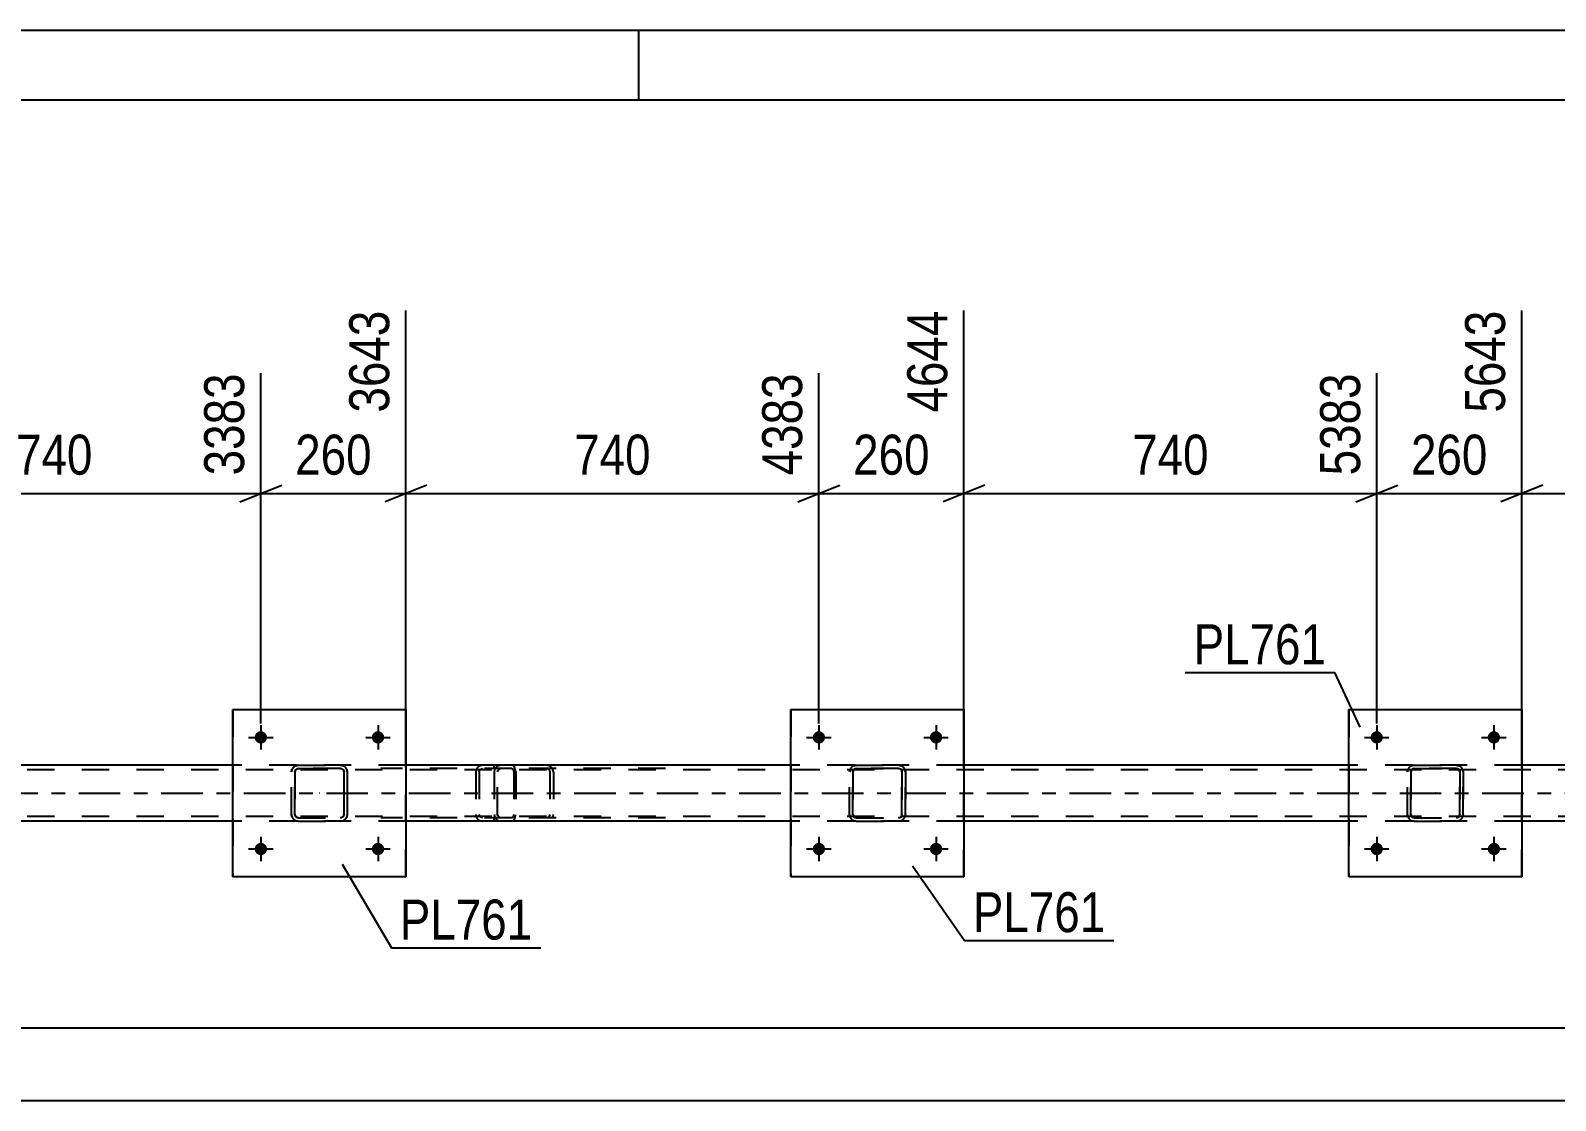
# Model space of a CAD drawing. Header units: millimetres. Extents: x 0 to 841, y 0 to 594.
# Drawn here: x 167.4 to 276.7, y 517.3 to 594 of the extents above; entities that cross this region are included whole.
import ezdxf

# ---------------------------------------------------------------- set-up
doc = ezdxf.new("R2010")
doc.units = ezdxf.units.MM
doc.linetypes.add('DXK_LINE_DOT2', pattern=[3.9198, 1.9599, -1.9599])
doc.linetypes.add('DXK_LINE_DOT3', pattern=[5.9187, 2.979, -0.9799, 0.9799, -0.9799])
doc.styles.add('Arial Narrow', font='ARIALN.TTF', dxfattribs={"height": 0.2})

# ---------------------------------------------------------------- blocks, each defined once
blk = doc.blocks.new('Unknown-318892525-1113')
at = {"color": 5, "linetype": 'Continuous'}
for p, q in [((841, 594), (0, 594)), ((211, 589), (211, 594)), ((836, 589), (5, 589))]:
    blk.add_line(p, q, dxfattribs=at)
blk = doc.blocks.new('Part-318892525-6576 - 6435')
at = {"color": 7, "linetype": 'DXK_LINE_DOT2'}
for p, q in [((201.9, 541.34), (192.5, 541.34)), ((199.81, 541.34), (199.62, 541.3)), ((200.63, 541.1), (200.63, 541.34)), ((202.01, 541.3), (201.9, 541.34)), ((202.1, 541.2), (202.01, 541.3)), ((202.15, 541.04), (202.1, 541.2)), ((201.9, 541.1), (192.5, 541.1)), ((199.34, 541.02), (199.31, 540.86)), ((199.31, 540.86), (199.31, 537.82)), ((199.35, 541.04), (199.34, 541.02)), ((199.56, 540.86), (199.58, 540.95)), ((199.56, 540.86), (199.56, 537.82)), ((199.58, 540.95), (199.64, 541.03)), ((199.64, 541.03), (199.72, 541.08)), ((199.72, 541.08), (199.81, 541.1)), ((201.9, 541.1), (201.96, 541.08)), ((201.96, 541.08), (202, 541.03)), ((202, 541.03), (202.03, 540.95)), ((202.03, 540.95), (202.04, 540.86)), ((202.04, 540.86), (202.04, 537.82)), ((202.18, 540.86), (202.15, 541.04)), ((202.18, 540.86), (202.18, 537.82)), ((201.9, 537.58), (192.5, 537.58)), ((201.9, 537.34), (192.5, 537.34)), ((199.31, 537.82), (199.33, 537.73)), ((199.33, 537.73), (199.35, 537.63)), ((199.58, 537.73), (199.56, 537.82)), ((199.64, 537.65), (199.58, 537.73)), ((199.62, 537.37), (199.81, 537.34)), ((199.72, 537.6), (199.64, 537.65)), ((199.81, 537.58), (199.72, 537.6)), ((200.63, 537.34), (200.63, 537.58)), ((201.96, 537.6), (201.9, 537.58)), ((201.9, 537.34), (202.01, 537.37)), ((202, 537.65), (201.96, 537.6)), ((202.03, 537.73), (202, 537.65)), ((202.01, 537.37), (202.1, 537.48)), ((202.04, 537.82), (202.03, 537.73)), ((202.1, 537.48), (202.15, 537.63)), ((202.15, 537.63), (202.18, 537.82))]:
    blk.add_line(p, q, dxfattribs=at)
for centre, start, end in [((199.8, 540.84), 111.1941, 156.1506), ((199.8, 537.83), 203.8494, 248.8059)]:
    blk.add_arc(centre, 0.492, start, end, dxfattribs=at)
blk = doc.blocks.new('Bolt-318892525-6452 - 6435')
at = {"linetype": 'Continuous'}
for points in [[(183.47, 543.34), (183.48, 543.43), (183.51, 543.52), (183.55, 543.6), (183.61, 543.66), (183.69, 543.72), (183.77, 543.76), (183.86, 543.77), (183.95, 543.77), (184.04, 543.76), (184.13, 543.72), (184.2, 543.66), (184.26, 543.6), (184.31, 543.52), (184.34, 543.43), (184.35, 543.34), (184.34, 543.25), (184.31, 543.16), (184.26, 543.08), (184.2, 543.01), (184.13, 542.96), (184.04, 542.92), (183.95, 542.9), (183.86, 542.9), (183.77, 542.92), (183.69, 542.96), (183.61, 543.01), (183.55, 543.08), (183.51, 543.16), (183.48, 543.25)], [(191.87, 543.34), (191.88, 543.43), (191.91, 543.52), (191.95, 543.6), (192.01, 543.66), (192.09, 543.72), (192.17, 543.76), (192.26, 543.77), (192.35, 543.77), (192.44, 543.76), (192.53, 543.72), (192.6, 543.66), (192.66, 543.6), (192.71, 543.52), (192.74, 543.43), (192.75, 543.34), (192.74, 543.25), (192.71, 543.16), (192.66, 543.08), (192.6, 543.01), (192.53, 542.96), (192.44, 542.92), (192.35, 542.9), (192.26, 542.9), (192.17, 542.92), (192.09, 542.96), (192.01, 543.01), (191.95, 543.08), (191.91, 543.16), (191.88, 543.25)]]:
    blk.add_hatch(color=1, dxfattribs=at).paths.add_polyline_path(points)
at = {"color": 1, "linetype": 'Continuous'}
for p, q in [((183.03, 543.34), (184.79, 543.34)), ((183.91, 544.22), (183.91, 542.46)), ((191.43, 543.34), (193.19, 543.34)), ((192.31, 544.22), (192.31, 542.46))]:
    blk.add_line(p, q, dxfattribs=at)
blk = doc.blocks.new('Bolt-318892525-6517 - 6435')
at = {"linetype": 'Continuous'}
for points in [[(263.46, 543.34), (263.47, 543.43), (263.5, 543.52), (263.55, 543.6), (263.61, 543.66), (263.68, 543.72), (263.77, 543.76), (263.86, 543.77), (263.95, 543.77), (264.04, 543.76), (264.12, 543.72), (264.2, 543.66), (264.26, 543.6), (264.3, 543.52), (264.33, 543.43), (264.34, 543.34), (264.33, 543.25), (264.3, 543.16), (264.26, 543.08), (264.2, 543.01), (264.12, 542.96), (264.04, 542.92), (263.95, 542.9), (263.86, 542.9), (263.77, 542.92), (263.68, 542.96), (263.61, 543.01), (263.55, 543.08), (263.5, 543.16), (263.47, 543.25)], [(271.86, 543.34), (271.87, 543.43), (271.9, 543.52), (271.95, 543.6), (272.01, 543.66), (272.08, 543.72), (272.17, 543.76), (272.26, 543.77), (272.35, 543.77), (272.44, 543.76), (272.52, 543.72), (272.6, 543.66), (272.66, 543.6), (272.7, 543.52), (272.73, 543.43), (272.74, 543.34), (272.73, 543.25), (272.7, 543.16), (272.66, 543.08), (272.6, 543.01), (272.52, 542.96), (272.44, 542.92), (272.35, 542.9), (272.26, 542.9), (272.17, 542.92), (272.08, 542.96), (272.01, 543.01), (271.95, 543.08), (271.9, 543.16), (271.87, 543.25)]]:
    blk.add_hatch(color=1, dxfattribs=at).paths.add_polyline_path(points)
at = {"color": 1, "linetype": 'Continuous'}
for p, q in [((263.02, 543.34), (264.78, 543.34)), ((263.9, 544.22), (263.9, 542.46)), ((271.42, 543.34), (273.18, 543.34)), ((272.3, 544.22), (272.3, 542.46))]:
    blk.add_line(p, q, dxfattribs=at)
blk = doc.blocks.new('Bolt-318892525-6453 - 6435')
at = {"linetype": 'Continuous'}
for points in [[(183.47, 535.34), (183.48, 535.43), (183.51, 535.52), (183.55, 535.6), (183.61, 535.66), (183.69, 535.72), (183.77, 535.76), (183.86, 535.77), (183.95, 535.77), (184.04, 535.76), (184.13, 535.72), (184.2, 535.66), (184.26, 535.6), (184.31, 535.52), (184.34, 535.43), (184.35, 535.34), (184.34, 535.25), (184.31, 535.16), (184.26, 535.08), (184.2, 535.01), (184.13, 534.96), (184.04, 534.92), (183.95, 534.9), (183.86, 534.9), (183.77, 534.92), (183.69, 534.96), (183.61, 535.01), (183.55, 535.08), (183.51, 535.16), (183.48, 535.25)], [(191.87, 535.34), (191.88, 535.43), (191.91, 535.52), (191.95, 535.6), (192.01, 535.66), (192.09, 535.72), (192.17, 535.76), (192.26, 535.77), (192.35, 535.77), (192.44, 535.76), (192.53, 535.72), (192.6, 535.66), (192.66, 535.6), (192.71, 535.52), (192.74, 535.43), (192.75, 535.34), (192.74, 535.25), (192.71, 535.16), (192.66, 535.08), (192.6, 535.01), (192.53, 534.96), (192.44, 534.92), (192.35, 534.9), (192.26, 534.9), (192.17, 534.92), (192.09, 534.96), (192.01, 535.01), (191.95, 535.08), (191.91, 535.16), (191.88, 535.25)]]:
    blk.add_hatch(color=1, dxfattribs=at).paths.add_polyline_path(points)
at = {"color": 1, "linetype": 'Continuous'}
for p, q in [((183.91, 536.22), (183.91, 534.46)), ((192.31, 536.22), (192.31, 534.46)), ((183.03, 535.34), (184.79, 535.34)), ((191.43, 535.34), (193.19, 535.34))]:
    blk.add_line(p, q, dxfattribs=at)
blk = doc.blocks.new('Bolt-318892525-6518 - 6435')
at = {"linetype": 'Continuous'}
for points in [[(263.46, 535.34), (263.47, 535.43), (263.5, 535.52), (263.55, 535.6), (263.61, 535.66), (263.68, 535.72), (263.77, 535.76), (263.86, 535.77), (263.95, 535.77), (264.04, 535.76), (264.12, 535.72), (264.2, 535.66), (264.26, 535.6), (264.3, 535.52), (264.33, 535.43), (264.34, 535.34), (264.33, 535.25), (264.3, 535.16), (264.26, 535.08), (264.2, 535.01), (264.12, 534.96), (264.04, 534.92), (263.95, 534.9), (263.86, 534.9), (263.77, 534.92), (263.68, 534.96), (263.61, 535.01), (263.55, 535.08), (263.5, 535.16), (263.47, 535.25)], [(271.86, 535.34), (271.87, 535.43), (271.9, 535.52), (271.95, 535.6), (272.01, 535.66), (272.08, 535.72), (272.17, 535.76), (272.26, 535.77), (272.35, 535.77), (272.44, 535.76), (272.52, 535.72), (272.6, 535.66), (272.66, 535.6), (272.7, 535.52), (272.73, 535.43), (272.74, 535.34), (272.73, 535.25), (272.7, 535.16), (272.66, 535.08), (272.6, 535.01), (272.52, 534.96), (272.44, 534.92), (272.35, 534.9), (272.26, 534.9), (272.17, 534.92), (272.08, 534.96), (272.01, 535.01), (271.95, 535.08), (271.9, 535.16), (271.87, 535.25)]]:
    blk.add_hatch(color=1, dxfattribs=at).paths.add_polyline_path(points)
at = {"color": 1, "linetype": 'Continuous'}
for p, q in [((263.9, 536.22), (263.9, 534.46)), ((272.3, 536.22), (272.3, 534.46)), ((263.02, 535.34), (264.78, 535.34)), ((271.42, 535.34), (273.18, 535.34))]:
    blk.add_line(p, q, dxfattribs=at)
blk = doc.blocks.new('Part-318892525-6665 - 6435')
at = {"color": 7, "linetype": 'DXK_LINE_DOT2'}
for p, q in [((226.41, 541.3), (226.59, 541.34)), ((226.59, 541.34), (226.41, 541.3)), ((226.59, 541.34), (229.63, 541.34)), ((226.59, 541.34), (226.59, 541.34)), ((226.59, 541.34), (229.63, 541.34)), ((229.63, 541.34), (229.63, 541.34)), ((229.63, 541.34), (229.81, 541.3)), ((229.82, 541.3), (229.63, 541.34)), ((226.11, 540.86), (226.15, 541.04)), ((226.15, 541.04), (226.11, 540.86)), ((226.11, 537.82), (226.11, 540.86)), ((226.11, 540.86), (226.11, 540.86)), ((226.11, 537.82), (226.11, 540.86)), ((226.35, 540.86), (226.37, 540.95)), ((226.37, 540.95), (226.35, 540.86)), ((226.35, 537.82), (226.35, 540.86)), ((226.35, 540.86), (226.35, 540.86)), ((226.35, 540.86), (226.35, 537.82)), ((226.37, 540.95), (226.42, 541.03)), ((226.42, 541.03), (226.37, 540.95)), ((226.42, 541.03), (226.5, 541.08)), ((226.5, 541.08), (226.42, 541.03)), ((226.5, 541.08), (226.59, 541.1)), ((226.59, 541.1), (226.5, 541.08)), ((226.59, 541.1), (229.63, 541.1)), ((226.59, 541.1), (226.59, 541.1)), ((229.63, 541.1), (226.59, 541.1)), ((229.63, 541.1), (229.63, 541.1)), ((229.63, 541.1), (229.73, 541.08)), ((229.72, 541.08), (229.63, 541.1)), ((229.72, 541.08), (229.73, 541.08)), ((229.8, 541.03), (229.72, 541.08)), ((229.73, 541.08), (229.8, 541.03)), ((229.8, 541.03), (229.86, 540.95)), ((229.85, 540.95), (229.8, 541.03)), ((229.87, 540.86), (229.85, 540.95)), ((229.86, 540.95), (229.87, 540.86)), ((229.87, 537.82), (229.87, 540.86)), ((229.87, 540.86), (229.87, 540.86)), ((229.87, 540.86), (229.87, 537.82)), ((230.07, 541.04), (230.11, 540.86)), ((230.11, 540.86), (230.08, 541.04)), ((230.11, 537.82), (230.11, 540.86)), ((230.11, 540.86), (230.11, 540.86)), ((230.11, 540.86), (230.11, 537.82)), ((226.11, 537.82), (226.11, 537.82)), ((226.15, 537.63), (226.11, 537.82)), ((226.11, 537.82), (226.15, 537.63)), ((226.35, 537.82), (226.35, 537.82)), ((226.37, 537.72), (226.35, 537.82)), ((226.35, 537.82), (226.37, 537.73)), ((226.37, 537.73), (226.42, 537.65)), ((226.42, 537.65), (226.37, 537.72)), ((226.41, 537.37), (226.41, 537.37)), ((226.59, 537.34), (226.41, 537.37)), ((226.41, 537.37), (226.59, 537.34)), ((226.5, 537.59), (226.42, 537.65)), ((226.42, 537.65), (226.5, 537.6)), ((226.5, 537.6), (226.59, 537.58)), ((226.59, 537.58), (226.5, 537.59)), ((226.59, 537.58), (229.63, 537.58)), ((226.59, 537.58), (226.59, 537.58)), ((226.59, 537.58), (229.63, 537.58)), ((226.59, 537.34), (229.63, 537.34)), ((226.59, 537.34), (226.59, 537.34)), ((226.59, 537.34), (229.63, 537.34)), ((229.63, 537.58), (229.72, 537.6)), ((229.73, 537.59), (229.63, 537.58)), ((229.63, 537.58), (229.63, 537.58)), ((229.81, 537.37), (229.63, 537.34)), ((229.63, 537.34), (229.82, 537.37)), ((229.63, 537.34), (229.63, 537.34)), ((229.72, 537.6), (229.8, 537.65)), ((229.8, 537.65), (229.73, 537.59)), ((229.8, 537.65), (229.85, 537.73)), ((229.86, 537.72), (229.8, 537.65)), ((229.85, 537.73), (229.87, 537.82)), ((229.87, 537.82), (229.86, 537.72)), ((229.87, 537.82), (229.87, 537.82)), ((230.11, 537.82), (230.07, 537.63)), ((230.08, 537.63), (230.11, 537.82)), ((230.11, 537.82), (230.11, 537.82))]:
    blk.add_line(p, q, dxfattribs=at)
at = {"color": 7, "linetype": 'DXK_LINE_DOT3'}
blk.add_line((228.12, 539.34), (228.11, 539.34), dxfattribs=at)
at = {"color": 7, "linetype": 'DXK_LINE_DOT2'}
for centre, start, end in [((226.59, 540.86), 112.5, 157.5), ((226.59, 540.86), 112.5, 157.5), ((229.63, 540.86), 22.5, 67.5), ((229.63, 540.86), 22.5, 67.5), ((226.59, 537.82), 202.5, 247.5), ((226.59, 537.82), 202.5, 247.5), ((229.63, 537.82), 292.5, 337.5), ((229.63, 537.82), 292.5, 337.5)]:
    blk.add_arc(centre, 0.48, start, end, dxfattribs=at)
blk = doc.blocks.new('Part-318892525-6458 - 6435')
at = {"color": 7, "linetype": 'DXK_LINE_DOT2'}
for p, q in [((186.4, 541.3), (186.58, 541.34)), ((186.59, 541.34), (186.4, 541.3)), ((186.59, 541.34), (186.58, 541.34)), ((186.58, 541.34), (189.62, 541.34)), ((186.59, 541.34), (189.63, 541.34)), ((189.62, 541.34), (189.63, 541.34)), ((189.62, 541.34), (189.81, 541.3)), ((189.81, 541.3), (189.63, 541.34)), ((186.1, 540.86), (186.14, 541.04)), ((186.1, 540.86), (186.11, 540.86)), ((186.1, 537.82), (186.1, 540.86)), ((186.14, 541.04), (186.11, 540.86)), ((186.11, 537.82), (186.11, 540.86)), ((186.36, 540.95), (186.34, 540.86)), ((186.35, 540.86), (186.34, 540.86)), ((186.34, 540.86), (186.34, 537.82)), ((186.35, 540.86), (186.37, 540.95)), ((186.35, 537.82), (186.35, 540.86)), ((186.41, 541.03), (186.36, 540.95)), ((186.37, 540.95), (186.42, 541.03)), ((186.49, 541.08), (186.41, 541.03)), ((186.42, 541.03), (186.5, 541.08)), ((186.58, 541.1), (186.49, 541.08)), ((186.5, 541.08), (186.59, 541.1)), ((186.58, 541.1), (186.59, 541.1)), ((189.62, 541.1), (186.58, 541.1)), ((186.59, 541.1), (189.63, 541.1)), ((189.63, 541.1), (189.62, 541.1)), ((189.72, 541.08), (189.62, 541.1)), ((189.63, 541.1), (189.72, 541.08)), ((189.72, 541.08), (189.72, 541.08)), ((189.72, 541.08), (189.8, 541.03)), ((189.79, 541.03), (189.72, 541.08)), ((189.85, 540.95), (189.79, 541.03)), ((189.8, 541.03), (189.85, 540.95)), ((189.85, 540.95), (189.87, 540.86)), ((189.86, 540.86), (189.85, 540.95)), ((189.87, 540.86), (189.86, 540.86)), ((189.86, 540.86), (189.86, 537.82)), ((189.87, 537.82), (189.87, 540.86)), ((190.07, 541.04), (190.1, 540.86)), ((190.11, 540.86), (190.07, 541.04)), ((190.11, 540.86), (190.1, 540.86)), ((190.1, 540.86), (190.1, 537.82)), ((190.11, 537.82), (190.11, 540.86)), ((186.11, 537.82), (186.1, 537.82)), ((186.14, 537.63), (186.1, 537.82)), ((186.11, 537.82), (186.14, 537.63)), ((186.34, 537.82), (186.35, 537.82)), ((186.34, 537.82), (186.36, 537.73)), ((186.37, 537.72), (186.35, 537.82)), ((186.36, 537.73), (186.41, 537.65)), ((186.42, 537.65), (186.37, 537.72)), ((186.4, 537.37), (186.4, 537.37)), ((186.58, 537.34), (186.4, 537.37)), ((186.4, 537.37), (186.59, 537.34)), ((186.41, 537.65), (186.49, 537.6)), ((186.5, 537.59), (186.42, 537.65)), ((186.49, 537.6), (186.58, 537.58)), ((186.59, 537.58), (186.5, 537.59)), ((186.59, 537.58), (186.58, 537.58)), ((186.58, 537.58), (189.62, 537.58)), ((186.59, 537.34), (186.58, 537.34)), ((186.58, 537.34), (189.62, 537.34)), ((186.59, 537.58), (189.63, 537.58)), ((186.59, 537.34), (189.63, 537.34)), ((189.62, 537.58), (189.72, 537.6)), ((189.62, 537.58), (189.63, 537.58)), ((189.81, 537.37), (189.62, 537.34)), ((189.62, 537.34), (189.63, 537.34)), ((189.72, 537.59), (189.63, 537.58)), ((189.63, 537.34), (189.81, 537.37)), ((189.8, 537.65), (189.72, 537.59)), ((189.72, 537.6), (189.79, 537.65)), ((189.79, 537.65), (189.85, 537.73)), ((189.85, 537.72), (189.8, 537.65)), ((189.87, 537.82), (189.85, 537.72)), ((189.85, 537.73), (189.86, 537.82)), ((189.86, 537.82), (189.87, 537.82)), ((190.1, 537.82), (190.07, 537.63)), ((190.07, 537.63), (190.11, 537.82)), ((190.1, 537.82), (190.11, 537.82))]:
    blk.add_line(p, q, dxfattribs=at)
at = {"color": 7, "linetype": 'DXK_LINE_DOT3'}
blk.add_line((188.11, 539.34), (188.1, 539.34), dxfattribs=at)
at = {"color": 7, "linetype": 'DXK_LINE_DOT2'}
for centre, start, end in [((186.58, 540.86), 112.5, 157.5), ((186.59, 540.86), 112.5, 157.5), ((189.62, 540.86), 22.5, 67.5), ((189.63, 540.86), 22.5, 67.5), ((186.58, 537.82), 202.5, 247.5), ((186.59, 537.82), 202.5, 247.5), ((189.62, 537.82), 292.5, 337.5), ((189.63, 537.82), 292.5, 337.5)]:
    blk.add_arc(centre, 0.48, start, end, dxfattribs=at)
blk = doc.blocks.new('Bolt-318892525-6459 - 6435')
at = {"linetype": 'Continuous'}
for points in [[(223.47, 543.34), (223.48, 543.43), (223.51, 543.52), (223.56, 543.6), (223.62, 543.66), (223.69, 543.72), (223.78, 543.76), (223.87, 543.77), (223.96, 543.77), (224.05, 543.76), (224.13, 543.72), (224.21, 543.66), (224.27, 543.6), (224.32, 543.52), (224.34, 543.43), (224.35, 543.34), (224.34, 543.25), (224.32, 543.16), (224.27, 543.08), (224.21, 543.01), (224.13, 542.96), (224.05, 542.92), (223.96, 542.9), (223.87, 542.9), (223.78, 542.92), (223.69, 542.96), (223.62, 543.01), (223.56, 543.08), (223.51, 543.16), (223.48, 543.25)], [(231.87, 543.34), (231.88, 543.43), (231.91, 543.52), (231.96, 543.6), (232.02, 543.66), (232.09, 543.72), (232.18, 543.76), (232.27, 543.77), (232.36, 543.77), (232.45, 543.76), (232.53, 543.72), (232.61, 543.66), (232.67, 543.6), (232.72, 543.52), (232.74, 543.43), (232.75, 543.34), (232.74, 543.25), (232.72, 543.16), (232.67, 543.08), (232.61, 543.01), (232.53, 542.96), (232.45, 542.92), (232.36, 542.9), (232.27, 542.9), (232.18, 542.92), (232.09, 542.96), (232.02, 543.01), (231.96, 543.08), (231.91, 543.16), (231.88, 543.25)]]:
    blk.add_hatch(color=1, dxfattribs=at).paths.add_polyline_path(points)
at = {"color": 1, "linetype": 'Continuous'}
for p, q in [((223.03, 543.34), (224.79, 543.34)), ((223.91, 544.22), (223.91, 542.46)), ((231.43, 543.34), (233.19, 543.34)), ((232.31, 544.22), (232.31, 542.46))]:
    blk.add_line(p, q, dxfattribs=at)
blk = doc.blocks.new('Bolt-318892525-6460 - 6435')
at = {"linetype": 'Continuous'}
for points in [[(223.47, 535.34), (223.48, 535.43), (223.51, 535.52), (223.56, 535.6), (223.62, 535.66), (223.69, 535.72), (223.78, 535.76), (223.87, 535.77), (223.96, 535.77), (224.05, 535.76), (224.13, 535.72), (224.21, 535.66), (224.27, 535.6), (224.32, 535.52), (224.34, 535.43), (224.35, 535.34), (224.34, 535.25), (224.32, 535.16), (224.27, 535.08), (224.21, 535.01), (224.13, 534.96), (224.05, 534.92), (223.96, 534.9), (223.87, 534.9), (223.78, 534.92), (223.69, 534.96), (223.62, 535.01), (223.56, 535.08), (223.51, 535.16), (223.48, 535.25)], [(231.87, 535.34), (231.88, 535.43), (231.91, 535.52), (231.96, 535.6), (232.02, 535.66), (232.09, 535.72), (232.18, 535.76), (232.27, 535.77), (232.36, 535.77), (232.45, 535.76), (232.53, 535.72), (232.61, 535.66), (232.67, 535.6), (232.72, 535.52), (232.74, 535.43), (232.75, 535.34), (232.74, 535.25), (232.72, 535.16), (232.67, 535.08), (232.61, 535.01), (232.53, 534.96), (232.45, 534.92), (232.36, 534.9), (232.27, 534.9), (232.18, 534.92), (232.09, 534.96), (232.02, 535.01), (231.96, 535.08), (231.91, 535.16), (231.88, 535.25)]]:
    blk.add_hatch(color=1, dxfattribs=at).paths.add_polyline_path(points)
at = {"color": 1, "linetype": 'Continuous'}
for p, q in [((223.91, 536.22), (223.91, 534.46)), ((232.31, 536.22), (232.31, 534.46)), ((223.03, 535.34), (224.79, 535.34)), ((231.43, 535.34), (233.19, 535.34))]:
    blk.add_line(p, q, dxfattribs=at)
blk = doc.blocks.new('Part-318892525-6492 - 6435')
at = {"color": 2, "linetype": 'Continuous'}
for p, q in [((181.91, 541.34), (154.3, 541.34)), ((221.91, 541.34), (194.31, 541.34)), ((261.9, 541.34), (234.31, 541.34)), ((301.9, 541.34), (274.3, 541.34)), ((181.91, 537.34), (154.3, 537.34)), ((221.91, 537.34), (194.31, 537.34)), ((261.9, 537.34), (234.31, 537.34)), ((301.9, 537.34), (274.3, 537.34))]:
    blk.add_line(p, q, dxfattribs=at)
at = {"color": 7, "linetype": 'DXK_LINE_DOT2'}
for p, q in [((194.31, 541.34), (181.91, 541.34)), ((234.31, 541.34), (221.91, 541.34)), ((274.3, 541.34), (261.9, 541.34)), ((768.84, 541.02), (93.91, 541.02)), ((768.84, 537.66), (93.91, 537.66)), ((194.31, 537.34), (181.91, 537.34)), ((234.31, 537.34), (221.91, 537.34)), ((274.3, 537.34), (261.9, 537.34))]:
    blk.add_line(p, q, dxfattribs=at)
at = {"color": 7, "linetype": 'DXK_LINE_DOT3'}
blk.add_line((93.91, 539.34), (768.84, 539.34), dxfattribs=at)
blk = doc.blocks.new('Part-318892525-6627 - 6435')
at = {"color": 2, "linetype": 'Continuous'}
for p, q in [((181.91, 533.34), (181.91, 545.34)), ((181.91, 545.34), (181.91, 545.34)), ((181.91, 545.34), (194.31, 545.34)), ((194.31, 545.34), (194.31, 533.34)), ((181.91, 533.34), (181.91, 533.34)), ((194.31, 533.34), (181.91, 533.34))]:
    blk.add_line(p, q, dxfattribs=at)
at = {"color": 7, "linetype": 'DXK_LINE_DOT2'}
for p, q in [((181.91, 545.34), (181.91, 533.34)), ((181.91, 545.34), (181.91, 545.34)), ((194.31, 533.34), (194.31, 545.34)), ((181.91, 533.34), (181.91, 533.34))]:
    blk.add_line(p, q, dxfattribs=at)
blk = doc.blocks.new('Part-318892525-6632 - 6435')
at = {"color": 2, "linetype": 'Continuous'}
for p, q in [((221.91, 533.34), (221.91, 545.34)), ((221.91, 545.34), (221.91, 545.34)), ((221.91, 545.34), (234.31, 545.34)), ((234.31, 545.34), (234.31, 533.34)), ((221.91, 533.34), (221.91, 533.34)), ((234.31, 533.34), (221.91, 533.34))]:
    blk.add_line(p, q, dxfattribs=at)
at = {"color": 7, "linetype": 'DXK_LINE_DOT2'}
for p, q in [((221.91, 545.34), (221.91, 533.34)), ((221.91, 545.34), (221.91, 545.34)), ((234.31, 533.34), (234.31, 545.34)), ((221.91, 533.34), (221.91, 533.34))]:
    blk.add_line(p, q, dxfattribs=at)
blk = doc.blocks.new('Part-318892525-6667 - 6435')
at = {"color": 7, "linetype": 'DXK_LINE_DOT2'}
for p, q in [((201.14, 541.34), (200.94, 541.3)), ((212.92, 541.34), (201.14, 541.34)), ((204.57, 541.3), (204.37, 541.34)), ((200.66, 541.02), (200.63, 540.86)), ((200.63, 540.86), (200.63, 537.82)), ((200.67, 541.04), (200.66, 541.02)), ((200.88, 540.86), (200.9, 540.95)), ((200.88, 537.82), (200.88, 540.86)), ((200.9, 540.95), (200.96, 541.03)), ((200.96, 541.03), (201.04, 541.08)), ((201.04, 541.08), (201.14, 541.1)), ((212.92, 541.1), (201.14, 541.1)), ((204.37, 541.1), (204.47, 541.08)), ((204.47, 541.08), (204.55, 541.03)), ((204.55, 541.03), (204.61, 540.95)), ((204.61, 540.95), (204.63, 540.86)), ((204.63, 540.86), (204.63, 537.82)), ((204.85, 541.02), (204.85, 541.04)), ((204.89, 540.86), (204.85, 541.02)), ((204.89, 540.86), (204.89, 537.82)), ((200.63, 537.82), (200.65, 537.73)), ((200.65, 537.73), (200.67, 537.63)), ((200.9, 537.73), (200.88, 537.82)), ((200.96, 537.65), (200.9, 537.73)), ((200.94, 537.37), (201.14, 537.34)), ((201.04, 537.6), (200.96, 537.65)), ((201.14, 537.58), (201.04, 537.6)), ((212.92, 537.58), (201.14, 537.58)), ((212.92, 537.34), (201.14, 537.34)), ((204.47, 537.6), (204.37, 537.58)), ((204.37, 537.34), (204.57, 537.37)), ((204.55, 537.65), (204.47, 537.6)), ((204.61, 537.73), (204.55, 537.65)), ((204.63, 537.82), (204.61, 537.73)), ((204.85, 537.63), (204.87, 537.73)), ((204.87, 537.73), (204.89, 537.82))]:
    blk.add_line(p, q, dxfattribs=at)
for centre, start, end in [((201.12, 540.84), 110.7583, 155.68), ((204.39, 540.84), 24.32, 69.2417), ((201.12, 537.84), 204.32, 249.2417)]:
    blk.add_arc(centre, 0.496, start, end, dxfattribs=at)
blk = doc.blocks.new('Part-318892525-6688 - 6435')
at = {"color": 2, "linetype": 'Continuous'}
for p, q in [((261.9, 533.34), (261.9, 545.34)), ((261.9, 545.34), (261.9, 545.34)), ((261.9, 545.34), (274.3, 545.34)), ((274.3, 545.34), (274.3, 533.34)), ((261.9, 533.34), (261.9, 533.34)), ((274.3, 533.34), (261.9, 533.34))]:
    blk.add_line(p, q, dxfattribs=at)
at = {"color": 7, "linetype": 'DXK_LINE_DOT2'}
for p, q in [((261.9, 545.34), (261.9, 533.34)), ((261.9, 545.34), (261.9, 545.34)), ((274.3, 533.34), (274.3, 545.34)), ((261.9, 533.34), (261.9, 533.34))]:
    blk.add_line(p, q, dxfattribs=at)
blk = doc.blocks.new('Part-318892525-6689 - 6435')
at = {"color": 7, "linetype": 'DXK_LINE_DOT2'}
for p, q in [((266.39, 541.3), (266.58, 541.34)), ((266.58, 541.34), (266.4, 541.3)), ((266.58, 541.34), (269.62, 541.34)), ((266.58, 541.34), (266.58, 541.34)), ((266.58, 541.34), (269.62, 541.34)), ((269.62, 541.34), (269.62, 541.34)), ((269.62, 541.34), (269.8, 541.3)), ((269.81, 541.3), (269.62, 541.34)), ((266.1, 540.86), (266.13, 541.04)), ((266.14, 541.04), (266.1, 540.86)), ((266.1, 537.82), (266.1, 540.86)), ((266.1, 540.86), (266.1, 540.86)), ((266.1, 537.82), (266.1, 540.86)), ((266.34, 540.86), (266.36, 540.95)), ((266.36, 540.95), (266.34, 540.86)), ((266.34, 537.82), (266.34, 540.86)), ((266.34, 540.86), (266.34, 540.86)), ((266.34, 540.86), (266.34, 537.82)), ((266.36, 540.95), (266.41, 541.03)), ((266.41, 541.03), (266.36, 540.95)), ((266.41, 541.03), (266.49, 541.08)), ((266.49, 541.08), (266.41, 541.03)), ((266.49, 541.08), (266.58, 541.1)), ((266.58, 541.1), (266.49, 541.08)), ((266.58, 541.1), (269.62, 541.1)), ((266.58, 541.1), (266.58, 541.1)), ((269.62, 541.1), (266.58, 541.1)), ((269.62, 541.1), (269.62, 541.1)), ((269.62, 541.1), (269.71, 541.08)), ((269.71, 541.08), (269.62, 541.1)), ((269.71, 541.08), (269.71, 541.08)), ((269.71, 541.08), (269.79, 541.03)), ((269.79, 541.03), (269.71, 541.08)), ((269.79, 541.03), (269.84, 540.95)), ((269.84, 540.95), (269.79, 541.03)), ((269.84, 540.95), (269.86, 540.86)), ((269.86, 540.86), (269.84, 540.95)), ((269.86, 537.82), (269.86, 540.86)), ((269.86, 540.86), (269.86, 540.86)), ((269.86, 540.86), (269.86, 537.82)), ((270.06, 541.04), (270.1, 540.86)), ((270.1, 540.86), (270.07, 541.04)), ((270.1, 537.82), (270.1, 540.86)), ((270.1, 540.86), (270.1, 540.86)), ((270.1, 540.86), (270.1, 537.82)), ((266.1, 537.82), (266.1, 537.82)), ((266.13, 537.63), (266.1, 537.82)), ((266.1, 537.82), (266.14, 537.63)), ((266.34, 537.82), (266.34, 537.82)), ((266.36, 537.72), (266.34, 537.82)), ((266.34, 537.82), (266.36, 537.73)), ((266.36, 537.73), (266.41, 537.65)), ((266.41, 537.65), (266.36, 537.72)), ((266.39, 537.37), (266.4, 537.37)), ((266.58, 537.34), (266.39, 537.37)), ((266.4, 537.37), (266.58, 537.34)), ((266.49, 537.59), (266.41, 537.65)), ((266.41, 537.65), (266.49, 537.6)), ((266.49, 537.6), (266.58, 537.58)), ((266.58, 537.58), (266.49, 537.59)), ((266.58, 537.58), (269.62, 537.58)), ((266.58, 537.58), (266.58, 537.58)), ((266.58, 537.58), (269.62, 537.58)), ((266.58, 537.34), (269.62, 537.34)), ((266.58, 537.34), (266.58, 537.34)), ((266.58, 537.34), (269.62, 537.34)), ((269.62, 537.58), (269.71, 537.6)), ((269.71, 537.59), (269.62, 537.58)), ((269.62, 537.58), (269.62, 537.58)), ((269.8, 537.37), (269.62, 537.34)), ((269.62, 537.34), (269.81, 537.37)), ((269.62, 537.34), (269.62, 537.34)), ((269.79, 537.65), (269.71, 537.59)), ((269.71, 537.6), (269.79, 537.65)), ((269.79, 537.65), (269.84, 537.73)), ((269.84, 537.72), (269.79, 537.65)), ((269.86, 537.82), (269.84, 537.72)), ((269.84, 537.73), (269.86, 537.82)), ((269.86, 537.82), (269.86, 537.82)), ((270.1, 537.82), (270.06, 537.63)), ((270.07, 537.63), (270.1, 537.82)), ((270.1, 537.82), (270.1, 537.82))]:
    blk.add_line(p, q, dxfattribs=at)
at = {"color": 7, "linetype": 'DXK_LINE_DOT3'}
blk.add_line((268.11, 539.34), (268.09, 539.34), dxfattribs=at)
at = {"color": 7, "linetype": 'DXK_LINE_DOT2'}
for centre, start, end in [((266.58, 540.86), 112.5, 157.5), ((266.58, 540.86), 112.5, 157.5), ((269.62, 540.86), 22.5, 67.5), ((269.62, 540.86), 22.5, 67.5), ((266.58, 537.82), 202.5, 247.5), ((266.58, 537.82), 202.5, 247.5), ((269.62, 537.82), 292.5, 337.5), ((269.62, 537.82), 292.5, 337.5)]:
    blk.add_arc(centre, 0.48, start, end, dxfattribs=at)
blk = doc.blocks.new('StraightDimension-318892525-12545 - 6435')
at = {"color": 7, "linetype": 'Continuous'}
for p, q in [((194.31, 542.34), (194.31, 573.94)), ((183.91, 544.34), (183.91, 569.44)), ((182.41, 560.22), (185.41, 561.42)), ((195.81, 561.42), (192.81, 560.22)), ((183.91, 560.82), (194.31, 560.82))]:
    blk.add_line(p, q, dxfattribs=at)
at = {"color": 0}
blk.add_wipeout([(192.45, 561.57), (192.45, 565.77), (185.77, 565.77), (185.77, 561.57)], dxfattribs=at)
at = {"color": 3, "style": 'Arial Narrow'}
blk.add_text('260', height=2.863, dxfattribs=at).set_placement((186.37, 562.17))
at = {"color": 0, "linetype": 'Continuous'}
blk.add_wipeout([(193.71, 574.54), (189.51, 574.54), (189.51, 566.02), (193.71, 566.02)], dxfattribs=at)
at = {"color": 3, "linetype": 'Continuous', "style": 'Arial Narrow'}
blk.add_text('3643', height=2.863, rotation=90.0002, dxfattribs=at).set_placement((193.11, 566.62))
blk = doc.blocks.new('StraightDimension-318892525-6867 - 6435')
at = {"color": 7, "linetype": 'Continuous'}
blk.add_line((60.08, 517.32), (768.84, 517.32), dxfattribs=at)
blk = doc.blocks.new('StraightDimension-318892525-7521 - 6435')
at = {"color": 7, "linetype": 'Continuous'}
blk.add_line((60.08, 522.53), (713.74, 522.53), dxfattribs=at)
blk = doc.blocks.new('StraightDimension-318892525-12540 - 6435')
at = {"color": 7, "linetype": 'Continuous'}
for p, q in [((274.3, 542.34), (274.3, 573.94)), ((303.91, 544.34), (303.91, 569.44)), ((275.8, 561.42), (272.8, 560.22)), ((302.41, 560.22), (305.41, 561.42)), ((274.3, 560.82), (303.91, 560.82))]:
    blk.add_line(p, q, dxfattribs=at)
at = {"color": 0}
blk.add_wipeout([(292.45, 561.57), (292.45, 565.77), (285.76, 565.77), (285.76, 561.57)], dxfattribs=at)
at = {"color": 3, "style": 'Arial Narrow'}
blk.add_text('740', height=2.863, dxfattribs=at).set_placement((286.36, 562.17))
at = {"color": 0, "linetype": 'Continuous'}
blk.add_wipeout([(303.31, 570.04), (299.11, 570.04), (299.11, 561.52), (303.31, 561.52)], dxfattribs=at)
at = {"color": 3, "linetype": 'Continuous', "style": 'Arial Narrow'}
blk.add_text('6383', height=2.863, rotation=90.0002, dxfattribs=at).set_placement((302.71, 562.12))
blk = doc.blocks.new('StraightDimension-318892525-12541 - 6435')
at = {"color": 7, "linetype": 'Continuous'}
for p, q in [((274.3, 542.34), (274.3, 573.94)), ((263.91, 544.34), (263.91, 569.44)), ((262.41, 560.22), (265.41, 561.42)), ((275.8, 561.42), (272.8, 560.22)), ((263.91, 560.82), (274.3, 560.82))]:
    blk.add_line(p, q, dxfattribs=at)
at = {"color": 0}
blk.add_wipeout([(272.45, 561.57), (272.45, 565.77), (265.76, 565.77), (265.76, 561.57)], dxfattribs=at)
at = {"color": 3, "style": 'Arial Narrow'}
blk.add_text('260', height=2.863, dxfattribs=at).set_placement((266.36, 562.17))
at = {"color": 0, "linetype": 'Continuous'}
blk.add_wipeout([(273.7, 574.54), (269.5, 574.54), (269.5, 566.02), (273.7, 566.02)], dxfattribs=at)
at = {"color": 3, "linetype": 'Continuous', "style": 'Arial Narrow'}
blk.add_text('5643', height=2.863, rotation=90.0002, dxfattribs=at).set_placement((273.1, 566.62))
blk = doc.blocks.new('StraightDimension-318892525-12542 - 6435')
at = {"color": 7, "linetype": 'Continuous'}
for p, q in [((234.31, 542.34), (234.31, 573.94)), ((263.91, 544.34), (263.91, 569.44)), ((235.81, 561.42), (232.81, 560.22)), ((262.41, 560.22), (265.41, 561.42)), ((234.31, 560.82), (263.91, 560.82))]:
    blk.add_line(p, q, dxfattribs=at)
at = {"color": 0}
blk.add_wipeout([(252.45, 561.57), (252.45, 565.77), (245.77, 565.77), (245.77, 561.57)], dxfattribs=at)
at = {"color": 3, "style": 'Arial Narrow'}
blk.add_text('740', height=2.863, dxfattribs=at).set_placement((246.37, 562.17))
at = {"color": 0, "linetype": 'Continuous'}
blk.add_wipeout([(263.31, 570.04), (259.11, 570.04), (259.11, 561.52), (263.31, 561.52)], dxfattribs=at)
at = {"color": 3, "linetype": 'Continuous', "style": 'Arial Narrow'}
blk.add_text('5383', height=2.863, rotation=90.0002, dxfattribs=at).set_placement((262.71, 562.12))
blk = doc.blocks.new('StraightDimension-318892525-12543 - 6435')
at = {"color": 7, "linetype": 'Continuous'}
for p, q in [((234.31, 542.34), (234.31, 573.94)), ((223.91, 544.34), (223.91, 569.44)), ((222.41, 560.22), (225.41, 561.42)), ((235.81, 561.42), (232.81, 560.22)), ((223.91, 560.82), (234.31, 560.82))]:
    blk.add_line(p, q, dxfattribs=at)
at = {"color": 0}
blk.add_wipeout([(232.45, 561.57), (232.45, 565.77), (225.77, 565.77), (225.77, 561.57)], dxfattribs=at)
at = {"color": 3, "style": 'Arial Narrow'}
blk.add_text('260', height=2.863, dxfattribs=at).set_placement((226.37, 562.17))
at = {"color": 0, "linetype": 'Continuous'}
blk.add_wipeout([(233.71, 574.54), (229.51, 574.54), (229.51, 566.02), (233.71, 566.02)], dxfattribs=at)
at = {"color": 3, "linetype": 'Continuous', "style": 'Arial Narrow'}
blk.add_text('4644', height=2.863, rotation=90.0002, dxfattribs=at).set_placement((233.11, 566.62))
blk = doc.blocks.new('StraightDimension-318892525-12544 - 6435')
at = {"color": 7, "linetype": 'Continuous'}
for p, q in [((194.31, 542.34), (194.31, 573.94)), ((223.91, 544.34), (223.91, 569.44)), ((195.81, 561.42), (192.81, 560.22)), ((222.41, 560.22), (225.41, 561.42)), ((194.31, 560.82), (223.91, 560.82))]:
    blk.add_line(p, q, dxfattribs=at)
at = {"color": 0}
blk.add_wipeout([(212.45, 561.57), (212.45, 565.77), (205.77, 565.77), (205.77, 561.57)], dxfattribs=at)
at = {"color": 3, "style": 'Arial Narrow'}
blk.add_text('740', height=2.863, dxfattribs=at).set_placement((206.37, 562.17))
at = {"color": 0, "linetype": 'Continuous'}
blk.add_wipeout([(223.31, 570.04), (219.11, 570.04), (219.11, 561.52), (223.31, 561.52)], dxfattribs=at)
at = {"color": 3, "linetype": 'Continuous', "style": 'Arial Narrow'}
blk.add_text('4383', height=2.863, rotation=90.0002, dxfattribs=at).set_placement((222.71, 562.12))
blk = doc.blocks.new('StraightDimension-318892525-12546 - 6435')
at = {"color": 7, "linetype": 'Continuous'}
for p, q in [((154.3, 542.34), (154.3, 573.94)), ((183.91, 544.34), (183.91, 569.44)), ((155.8, 561.42), (152.8, 560.22)), ((182.41, 560.22), (185.41, 561.42)), ((154.3, 560.82), (183.91, 560.82))]:
    blk.add_line(p, q, dxfattribs=at)
at = {"color": 0}
blk.add_wipeout([(172.45, 561.57), (172.45, 565.77), (165.76, 565.77), (165.76, 561.57)], dxfattribs=at)
at = {"color": 3, "style": 'Arial Narrow'}
blk.add_text('740', height=2.863, dxfattribs=at).set_placement((166.36, 562.17))
at = {"color": 0, "linetype": 'Continuous'}
blk.add_wipeout([(183.31, 570.04), (179.11, 570.04), (179.11, 561.52), (183.31, 561.52)], dxfattribs=at)
at = {"color": 3, "linetype": 'Continuous', "style": 'Arial Narrow'}
blk.add_text('3383', height=2.863, rotation=90.0002, dxfattribs=at).set_placement((182.71, 562.12))
blk = doc.blocks.new('Mark-318892525-6623 - 6435')
at = {"color": 30, "linetype": 'Continuous'}
for p, q in [((189.73, 534.25), (193.27, 528.25)), ((193.27, 528.25), (203.97, 528.25))]:
    blk.add_line(p, q, dxfattribs=at)
at = {"color": 0}
blk.add_wipeout([(203.37, 528.85), (203.37, 531.85), (193.87, 531.85), (193.87, 528.85)], dxfattribs=at)
blk.add_wipeout([(203.37, 528.85), (203.37, 531.85), (193.87, 531.85), (193.87, 528.85)], dxfattribs=at)
at = {"color": 3, "style": 'Arial Narrow'}
blk.add_text('PL761', height=2.863, dxfattribs=at).set_placement((193.87, 528.85))
blk = doc.blocks.new('Mark-318892525-6628 - 6435')
at = {"color": 30, "linetype": 'Continuous'}
for p, q in [((230.62, 534.14), (234.35, 528.78)), ((234.35, 528.78), (245.05, 528.78))]:
    blk.add_line(p, q, dxfattribs=at)
at = {"color": 0}
blk.add_wipeout([(244.45, 529.38), (244.45, 532.38), (234.95, 532.38), (234.95, 529.38)], dxfattribs=at)
blk.add_wipeout([(244.45, 529.38), (244.45, 532.38), (234.95, 532.38), (234.95, 529.38)], dxfattribs=at)
at = {"color": 3, "style": 'Arial Narrow'}
blk.add_text('PL761', height=2.863, dxfattribs=at).set_placement((234.95, 529.38))
blk = doc.blocks.new('Mark-318892525-6684 - 6435')
at = {"color": 30, "linetype": 'Continuous'}
for p in [(250.18, 547.98), (262.71, 544.08)]:
    blk.add_line(p, (260.89, 547.98), dxfattribs=at)
at = {"color": 0}
blk.add_wipeout([(260.29, 548.58), (260.29, 551.58), (250.78, 551.58), (250.78, 548.58)], dxfattribs=at)
blk.add_wipeout([(260.29, 548.58), (260.29, 551.58), (250.78, 551.58), (250.78, 548.58)], dxfattribs=at)
at = {"color": 3, "style": 'Arial Narrow'}
blk.add_text('PL761', height=2.863, dxfattribs=at).set_placement((250.78, 548.58))

msp = doc.modelspace()

# ---------------------------------------------------------------- block references
for name in ['Unknown-318892525-1113', 'Part-318892525-6627 - 6435', 'Part-318892525-6632 - 6435', 'Part-318892525-6688 - 6435', 'Bolt-318892525-6452 - 6435', 'Bolt-318892525-6459 - 6435', 'Bolt-318892525-6517 - 6435', 'Part-318892525-6492 - 6435', 'Part-318892525-6458 - 6435', 'Part-318892525-6576 - 6435', 'Part-318892525-6667 - 6435', 'Part-318892525-6665 - 6435', 'Part-318892525-6689 - 6435', 'Bolt-318892525-6453 - 6435', 'Bolt-318892525-6460 - 6435', 'Bolt-318892525-6518 - 6435']:
    msp.add_blockref(name, (0, 0))

# ---------------------------------------------------------------- next in the draw order: block references
for name in ['StraightDimension-318892525-12545 - 6435', 'StraightDimension-318892525-12540 - 6435', 'StraightDimension-318892525-6867 - 6435']:
    msp.add_blockref(name, (0, 0))

# ---------------------------------------------------------------- next in the draw order: block references
for name in ['StraightDimension-318892525-12541 - 6435', 'StraightDimension-318892525-12546 - 6435', 'StraightDimension-318892525-7521 - 6435']:
    msp.add_blockref(name, (0, 0))

# ---------------------------------------------------------------- next in the draw order: block references
for name in ['StraightDimension-318892525-12542 - 6435', 'Mark-318892525-6623 - 6435', 'Mark-318892525-6628 - 6435']:
    msp.add_blockref(name, (0, 0))

# ---------------------------------------------------------------- next in the draw order: block references
for name in ['StraightDimension-318892525-12543 - 6435', 'Mark-318892525-6684 - 6435']:
    msp.add_blockref(name, (0, 0))

# ---------------------------------------------------------------- next in the draw order: block references
msp.add_blockref('StraightDimension-318892525-12544 - 6435', (0, 0))

doc.saveas('drawing.dxf')
